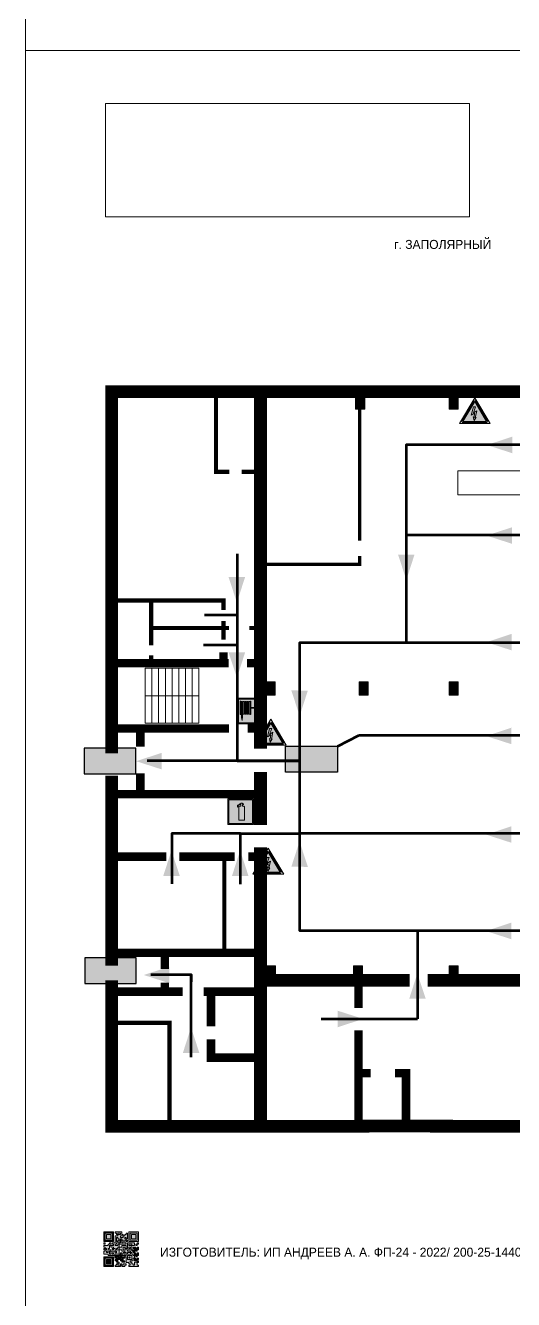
# Model space of a CAD drawing. Header units: millimetres. Extents: x 13114 to 67229, y 22859 to 38520.
# Drawn here: x 27609.6 to 27761.3, y 35956.9 to 36352.9 of the extents above; entities that cross this region are included whole.
import ezdxf

# ---------------------------------------------------------------- set-up
doc = ezdxf.new("R2010")
doc.units = ezdxf.units.MM
doc.layers.add('План_Штампы', color=7, linetype='Continuous')
doc.styles.add('обычный', font='arial.ttf')
picture_1 = doc.add_image_def('image1.jpg', size_in_pixel=(337, 105))

# ---------------------------------------------------------------- blocks, each defined once
blk = doc.blocks.new('QR')
at = {"lineweight": 0}
h = blk.add_hatch(color=256, dxfattribs=at)
h.dxf.hatch_style = 1
h.paths.add_polyline_path([(9241.16, 2687.38), (9242.01, 2687.38), (9242.01, 2687.83), (9241.59, 2687.83), (9241.59, 2688.68), (9239.45, 2688.68), (9239.45, 2688.25), (9239.86, 2688.25), (9239.86, 2687.83), (9240.29, 2687.83), (9240.29, 2688.25), (9241.16, 2688.25), (9241.16, 2687.83), (9240.29, 2687.83), (9240.29, 2687.38), (9239.45, 2687.38), (9239.45, 2685.22), (9238.57, 2685.22), (9238.57, 2684.8), (9239.02, 2684.8), (9239.02, 2684.37), (9238.13, 2684.37), (9238.13, 2683.92), (9239.02, 2683.92), (9239.02, 2683.5), (9239.44, 2683.5), (9239.44, 2682.64), (9239.87, 2682.64), (9239.87, 2682.18), (9239.44, 2682.18), (9239.44, 2682.64), (9238.13, 2682.64), (9238.13, 2681.76), (9237.71, 2681.76), (9237.71, 2682.64), (9238.13, 2682.64), (9238.13, 2683.07), (9237.27, 2683.07), (9237.27, 2683.51), (9237.71, 2683.51), (9237.71, 2684.37), (9238.13, 2684.37), (9238.13, 2685.22), (9237.71, 2685.22), (9237.71, 2684.8), (9237.28, 2684.8), (9237.28, 2684.38), (9235.98, 2684.38), (9235.98, 2683.92), (9236.4, 2683.92), (9236.4, 2683.49), (9236.84, 2683.49), (9236.84, 2683.07), (9236.4, 2683.07), (9236.4, 2682.64), (9235.98, 2682.64), (9235.98, 2681.76), (9237.29, 2681.76), (9237.29, 2681.33), (9239.43, 2681.33), (9239.43, 2681.76), (9240.74, 2681.76), (9240.74, 2683.05), (9239.87, 2683.05), (9239.87, 2683.5), (9240.29, 2683.5), (9240.29, 2683.91), (9240.74, 2683.91), (9240.74, 2684.81), (9240.29, 2684.81), (9240.29, 2684.79), (9240.29, 2684.37), (9239.45, 2684.37), (9239.45, 2684.8), (9239.87, 2684.8), (9239.87, 2685.21), (9240.74, 2685.21), (9240.74, 2686.1), (9240.29, 2686.1), (9240.29, 2685.64), (9239.86, 2685.64), (9239.86, 2686.95), (9240.29, 2686.95), (9240.29, 2686.52), (9240.74, 2686.52), (9240.74, 2686.1), (9241.16, 2686.1), (9241.16, 2686.53), (9241.59, 2686.53), (9241.59, 2686.1), (9242.02, 2686.1), (9242.02, 2685.21), (9241.59, 2685.21), (9241.59, 2686.1), (9241.16, 2686.1), (9241.16, 2685.21), (9240.74, 2685.21), (9240.74, 2684.81), (9242.89, 2684.81), (9242.89, 2685.22), (9242.47, 2685.22), (9242.47, 2686.11), (9242.89, 2686.11), (9242.89, 2686.52), (9242.46, 2686.52), (9242.46, 2686.95), (9242.89, 2686.95), (9242.89, 2686.52), (9243.32, 2686.52), (9243.32, 2688.26), (9242.9, 2688.26), (9242.9, 2687.83), (9242.47, 2687.83), (9242.47, 2687.38), (9242.01, 2687.38), (9242.01, 2686.94), (9241.16, 2686.94)])
h.paths.add_polyline_path([(9239.02, 2682.18), (9239.02, 2681.76), (9238.54, 2681.76), (9238.54, 2682.18)], flags=16)
h.paths.add_polyline_path([(9237.27, 2682.65), (9237.27, 2682.19), (9236.83, 2682.19), (9236.83, 2682.65)], flags=16)
h = blk.add_hatch(color=256, dxfattribs=at)
h.dxf.hatch_style = 1
h.paths.add_polyline_path([(9238.15, 2687.83), (9236.83, 2687.83), (9236.83, 2686.52), (9238.15, 2686.52)], flags=0)
h.paths.add_polyline_path([(9239.01, 2685.65), (9239.01, 2688.68), (9235.98, 2688.68), (9235.98, 2685.65)])
h.paths.add_polyline_path([(9236.41, 2686.1), (9236.41, 2688.26), (9238.56, 2688.26), (9238.56, 2686.1)], flags=16)
h.paths.add_polyline_path([(9236.83, 2686.52), (9236.83, 2687.83), (9238.15, 2687.83), (9238.15, 2686.52)], flags=0)
h = blk.add_hatch(color=256, dxfattribs=at)
h.dxf.hatch_style = 1
h.paths.add_polyline_path([(9243.32, 2686.11), (9242.89, 2686.11), (9242.89, 2685.64), (9243.32, 2685.64)])
h.paths.add_polyline_path([(9239.02, 2683.07), (9239.02, 2683.5), (9238.56, 2683.5), (9238.56, 2683.07)])
h.paths.add_polyline_path([(9236.4, 2684.8), (9236.4, 2685.22), (9235.98, 2685.22), (9235.98, 2684.8)])
h.paths.add_polyline_path([(9236.4, 2683.07), (9236.4, 2683.49), (9235.98, 2683.49), (9235.98, 2683.07)])
h = blk.add_hatch(color=256, dxfattribs=at)
h.dxf.hatch_style = 1
h.paths.add_polyline_path([(9238.15, 2686.52), (9238.15, 2687.83), (9236.83, 2687.83), (9236.83, 2686.52)])
h.paths.add_polyline_path([(9245.91, 2686.52), (9245.91, 2687.83), (9244.59, 2687.83), (9244.59, 2686.52)], flags=0)
h.paths.add_polyline_path([(9246.77, 2685.65), (9246.77, 2688.68), (9243.74, 2688.68), (9243.74, 2685.65)])
h.paths.add_polyline_path([(9244.17, 2686.1), (9244.17, 2688.26), (9246.32, 2688.26), (9246.32, 2686.1)], flags=16)
h.paths.add_polyline_path([(9244.59, 2686.52), (9244.59, 2687.83), (9245.91, 2687.83), (9245.91, 2686.52)], flags=0)
h = blk.add_hatch(color=256, dxfattribs=at)
h.dxf.hatch_style = 1
h.paths.add_polyline_path([(9240.75, 2681.76), (9240.75, 2681.35), (9241.17, 2681.35), (9241.17, 2681.76)])
h.paths.add_polyline_path([(9241.6, 2682.18), (9241.17, 2682.18), (9241.17, 2681.76), (9241.6, 2681.76)])
h.paths.add_polyline_path([(9242.47, 2681.34), (9242.47, 2682.19), (9242.02, 2682.19), (9242.02, 2681.76), (9241.6, 2681.76), (9241.6, 2681.34)])
h.paths.add_polyline_path([(9239.87, 2678.3), (9239.44, 2678.3), (9239.44, 2677.89), (9241.17, 2677.89), (9241.17, 2678.3), (9240.28, 2678.3), (9240.28, 2678.73), (9239.87, 2678.73)])
h.paths.add_polyline_path([(9240.75, 2678.73), (9240.75, 2679.19), (9240.28, 2679.19), (9240.28, 2678.73)])
h.paths.add_polyline_path([(9241.6, 2678.73), (9241.17, 2678.73), (9241.17, 2678.3), (9241.6, 2678.3)])
h.paths.add_polyline_path([(9242.02, 2678.3), (9241.6, 2678.3), (9241.6, 2677.89), (9242.48, 2677.89), (9242.48, 2678.31), (9242.9, 2678.31), (9242.9, 2678.73), (9242.02, 2678.73)])
h.paths.add_polyline_path([(9246.36, 2684.37), (9246.36, 2684.79), (9245.93, 2684.79), (9245.93, 2684.37)])
h.paths.add_polyline_path([(9246.78, 2685.2), (9246.36, 2685.2), (9246.36, 2684.79), (9246.78, 2684.79)])
h.paths.add_polyline_path([(9245.91, 2687.83), (9244.59, 2687.83), (9244.59, 2686.52), (9245.91, 2686.52)])
h = blk.add_hatch(color=256, dxfattribs=at)
h.dxf.hatch_style = 1
h.paths.add_polyline_path([(9243.32, 2682.64), (9243.32, 2683.07), (9244.62, 2683.07), (9244.62, 2684.37), (9243.74, 2684.37), (9243.74, 2684.8), (9244.62, 2684.8), (9244.62, 2684.37), (9245.48, 2684.37), (9245.48, 2685.22), (9243.32, 2685.22), (9243.32, 2683.5), (9242.89, 2683.5), (9242.89, 2683.06), (9242.01, 2683.06), (9242.01, 2683.91), (9242.47, 2683.91), (9242.47, 2683.5), (9242.89, 2683.5), (9242.89, 2684.38), (9241.59, 2684.38), (9241.59, 2683.91), (9240.74, 2683.91), (9240.74, 2683.05), (9241.59, 2683.05), (9241.59, 2682.64), (9242.47, 2682.64), (9242.47, 2682.19), (9242.91, 2682.19), (9242.91, 2681.34), (9242.48, 2681.34), (9242.48, 2680.91), (9242.91, 2680.91), (9242.91, 2679.17), (9243.75, 2679.17), (9243.75, 2678.73), (9244.2, 2678.73), (9244.2, 2678.3), (9243.75, 2678.3), (9243.75, 2677.88), (9246.78, 2677.88), (9246.78, 2678.3), (9246.35, 2678.3), (9246.35, 2679.19), (9245.48, 2679.19), (9245.48, 2678.31), (9245.05, 2678.31), (9245.05, 2678.73), (9244.62, 2678.73), (9244.62, 2679.19), (9244.2, 2679.19), (9244.2, 2679.61), (9245.05, 2679.61), (9245.05, 2680.46), (9245.48, 2680.46), (9245.48, 2681.34), (9245.04, 2681.34), (9245.04, 2681.76), (9244.63, 2681.76), (9244.63, 2682.19), (9244.21, 2682.19), (9244.21, 2681.76), (9243.32, 2681.76), (9243.32, 2682.19), (9244.21, 2682.19), (9244.21, 2682.64)])
h.paths.add_polyline_path([(9243.75, 2683.49), (9243.75, 2683.92), (9244.21, 2683.92), (9244.21, 2683.49)], flags=16)
h.paths.add_polyline_path([(9243.32, 2681.34), (9244.63, 2681.34), (9244.63, 2680.04), (9243.32, 2680.04)], flags=16)
h.paths.add_polyline_path([(9243.76, 2680.89), (9244.18, 2680.89), (9244.18, 2680.48), (9243.76, 2680.48)], flags=0)
h = blk.add_hatch(color=256, dxfattribs=at)
h.dxf.hatch_style = 1
h.paths.add_polyline_path([(9242.02, 2680.46), (9242.48, 2680.46), (9242.48, 2680.91), (9241.58, 2680.91), (9241.58, 2681.35), (9241.17, 2681.35), (9241.17, 2680.91), (9240.75, 2680.91), (9240.75, 2681.33), (9239.43, 2681.33), (9239.43, 2680.46), (9239.86, 2680.46), (9239.86, 2680.92), (9240.3, 2680.92), (9240.3, 2680.46), (9239.86, 2680.46), (9239.86, 2680.04), (9239.44, 2680.04), (9239.44, 2679.62), (9239.86, 2679.62), (9239.86, 2679.19), (9240.29, 2679.19), (9240.29, 2680.03), (9241.18, 2680.03), (9241.18, 2680.47), (9241.6, 2680.47), (9241.6, 2680.03), (9241.18, 2680.03), (9241.18, 2679.61), (9241.6, 2679.61), (9241.6, 2679.19), (9242.47, 2679.19), (9242.47, 2679.6), (9242.02, 2679.6)])
h = blk.add_hatch(color=256, dxfattribs=at)
h.dxf.hatch_style = 1
h.paths.add_polyline_path([(9246.36, 2683.07), (9246.78, 2683.07), (9246.78, 2683.92), (9246.36, 2683.92), (9246.36, 2683.49), (9245.92, 2683.49), (9245.92, 2683.92), (9245.06, 2683.92), (9245.06, 2683.49), (9245.48, 2683.49), (9245.48, 2683.07), (9244.62, 2683.07), (9244.62, 2682.65), (9245.05, 2682.65), (9245.05, 2682.18), (9245.48, 2682.18), (9245.48, 2682.65), (9246.36, 2682.65)])
h.paths.add_polyline_path([(9246.78, 2682.18), (9246.36, 2682.18), (9246.36, 2681.75), (9245.92, 2681.75), (9245.92, 2682.18), (9245.48, 2682.18), (9245.48, 2681.34), (9245.48, 2681.34), (9245.94, 2681.34), (9245.94, 2680.91), (9246.36, 2680.91), (9246.36, 2681.34), (9246.78, 2681.34)])
h = blk.add_hatch(color=256, dxfattribs=at)
h.dxf.hatch_style = 1
h.paths.add_polyline_path([(9235.98, 2680.9), (9235.98, 2677.86), (9239.02, 2677.86), (9239.02, 2680.9)])
h.paths.add_polyline_path([(9238.57, 2680.48), (9238.57, 2678.32), (9236.41, 2678.32), (9236.41, 2680.48)], flags=16)
h.paths.add_polyline_path([(9238.15, 2680.05), (9238.15, 2678.74), (9236.83, 2678.74), (9236.83, 2680.05)], flags=0)
h = blk.add_hatch(color=256, dxfattribs=at)
h.dxf.hatch_style = 1
h.paths.add_polyline_path([(9238.15, 2680.05), (9236.83, 2680.05), (9236.83, 2678.74), (9238.15, 2678.74)])
h = blk.add_hatch(color=256, dxfattribs=at)
h.dxf.hatch_style = 1
h.paths.add_polyline_path([(9244.18, 2680.48), (9244.18, 2680.89), (9243.76, 2680.89), (9243.76, 2680.48)])
h = blk.add_hatch(color=256, dxfattribs=at)
h.dxf.hatch_style = 1
h.paths.add_polyline_path([(9245.93, 2680.04), (9245.93, 2680.46), (9245.48, 2680.46), (9245.48, 2679.62), (9246.35, 2679.62), (9246.35, 2680.04)])
h.paths.add_polyline_path([(9246.78, 2680.04), (9246.78, 2680.46), (9246.35, 2680.46), (9246.35, 2680.04)])
h.paths.add_polyline_path([(9246.78, 2679.18), (9246.78, 2679.62), (9246.35, 2679.62), (9246.35, 2679.18)])
for points in [[(9237.71, 2685.22), (9238.13, 2685.22), (9238.13, 2684.37), (9237.71, 2684.37), (9237.71, 2683.51), (9237.27, 2683.51), (9237.27, 2683.07), (9238.13, 2683.07), (9238.13, 2682.64), (9237.71, 2682.64), (9237.71, 2681.76), (9238.13, 2681.76), (9238.13, 2682.64), (9239.44, 2682.64), (9239.44, 2683.5), (9239.02, 2683.5), (9239.02, 2683.07), (9238.56, 2683.07), (9238.56, 2683.5), (9239.02, 2683.5), (9239.02, 2683.92), (9238.13, 2683.92), (9238.13, 2684.37), (9239.02, 2684.37), (9239.02, 2684.8), (9238.57, 2684.8), (9238.57, 2685.22), (9239.45, 2685.22), (9239.45, 2687.38), (9240.29, 2687.38), (9240.29, 2687.83), (9239.86, 2687.83), (9239.86, 2688.25), (9239.45, 2688.25), (9239.45, 2688.68), (9241.59, 2688.68), (9241.59, 2687.83), (9242.01, 2687.83), (9242.01, 2687.38), (9242.47, 2687.38), (9242.47, 2687.83), (9242.9, 2687.83), (9242.9, 2688.26), (9243.32, 2688.26), (9243.32, 2686.52), (9242.89, 2686.52), (9242.89, 2686.11), (9243.32, 2686.11), (9243.32, 2685.64), (9242.89, 2685.64), (9242.89, 2686.11), (9242.47, 2686.11), (9242.47, 2685.22), (9242.89, 2685.22), (9242.89, 2684.81), (9240.74, 2684.81), (9240.74, 2683.91), (9241.59, 2683.91), (9241.59, 2684.38), (9242.89, 2684.38), (9242.89, 2683.5), (9242.47, 2683.5), (9242.47, 2683.91), (9242.01, 2683.91), (9242.01, 2683.06), (9242.89, 2683.06), (9242.89, 2683.5), (9243.32, 2683.5), (9243.32, 2685.22), (9245.48, 2685.22), (9245.48, 2684.37), (9244.62, 2684.37), (9244.62, 2683.07), (9245.48, 2683.07), (9245.48, 2683.49), (9245.06, 2683.49), (9245.06, 2683.92), (9245.92, 2683.92), (9245.92, 2683.49), (9246.36, 2683.49), (9246.36, 2683.92), (9246.78, 2683.92), (9246.78, 2683.07), (9246.36, 2683.07), (9246.36, 2682.65), (9245.48, 2682.65), (9245.48, 2682.18), (9245.92, 2682.18), (9245.92, 2681.75), (9246.36, 2681.75), (9246.36, 2682.18), (9246.78, 2682.18), (9246.78, 2681.34), (9246.36, 2681.34), (9246.36, 2680.91), (9245.94, 2680.91), (9245.94, 2681.34), (9245.48, 2681.34), (9245.48, 2680.46), (9245.93, 2680.46), (9245.93, 2680.04), (9246.35, 2680.04), (9246.35, 2680.46), (9246.78, 2680.46), (9246.78, 2680.04), (9246.78, 2680.04), (9246.35, 2680.04), (9246.35, 2679.62), (9246.78, 2679.62), (9246.78, 2679.18), (9246.35, 2679.18), (9246.35, 2678.3), (9246.78, 2678.3), (9246.78, 2677.88), (9243.75, 2677.88), (9243.75, 2678.3), (9244.2, 2678.3), (9244.2, 2678.73), (9243.75, 2678.73), (9243.75, 2679.17), (9242.91, 2679.17), (9242.91, 2680.91), (9242.48, 2680.91), (9242.48, 2680.46), (9242.02, 2680.46), (9242.02, 2679.6), (9242.47, 2679.6), (9242.47, 2679.19), (9241.6, 2679.19), (9241.6, 2679.61), (9241.18, 2679.61), (9241.18, 2680.03), (9240.29, 2680.03), (9240.29, 2679.19), (9240.75, 2679.19), (9240.75, 2678.73), (9240.28, 2678.73), (9240.28, 2678.3), (9241.17, 2678.3), (9241.17, 2678.73), (9241.6, 2678.73), (9241.6, 2678.3), (9242.02, 2678.3), (9242.02, 2678.73), (9242.9, 2678.73), (9242.9, 2678.31), (9242.48, 2678.31), (9242.48, 2677.89), (9241.6, 2677.89), (9241.6, 2678.3), (9241.17, 2678.3), (9241.17, 2677.89), (9239.44, 2677.89), (9239.44, 2678.3), (9239.87, 2678.3), (9239.87, 2678.73), (9240.28, 2678.73), (9240.28, 2679.19), (9240.29, 2679.19), (9239.86, 2679.19), (9239.86, 2679.62), (9239.44, 2679.62), (9239.44, 2680.04), (9239.86, 2680.04), (9239.86, 2680.46), (9239.43, 2680.46), (9239.43, 2681.33), (9237.29, 2681.33), (9237.29, 2681.76), (9235.98, 2681.76), (9235.98, 2682.64), (9236.4, 2682.64), (9236.4, 2683.07), (9235.98, 2683.07), (9235.98, 2683.49), (9236.4, 2683.49), (9236.4, 2683.92), (9235.98, 2683.92), (9235.98, 2684.38), (9237.28, 2684.38), (9237.28, 2684.8), (9237.71, 2684.8), (9237.71, 2685.22), (9237.92, 2685.22)], [(9240.74, 2685.21), (9239.87, 2685.21), (9239.87, 2684.8), (9239.45, 2684.8), (9239.45, 2684.37), (9240.29, 2684.37), (9240.29, 2684.79), (9240.29, 2684.81), (9240.74, 2684.81), (9240.74, 2685.21), (9239.87, 2685.21)], [(9240.74, 2686.1), (9240.74, 2686.52), (9240.29, 2686.52), (9240.29, 2686.95), (9239.86, 2686.95), (9239.86, 2685.64), (9240.29, 2685.64), (9240.29, 2686.1), (9240.74, 2686.1), (9240.74, 2686.52)], [(9240.74, 2683.05), (9240.74, 2681.76), (9239.43, 2681.76), (9239.43, 2681.33), (9240.75, 2681.33), (9240.75, 2681.35), (9240.75, 2680.91), (9241.17, 2680.91), (9241.17, 2681.35), (9241.58, 2681.35), (9241.58, 2680.91), (9242.48, 2680.91), (9242.48, 2681.34), (9242.91, 2681.34), (9242.91, 2682.19), (9242.47, 2682.19), (9242.47, 2682.64), (9241.59, 2682.64), (9241.59, 2683.05), (9240.74, 2683.05)], [(9240.74, 2683.91), (9240.29, 2683.91), (9240.29, 2683.5), (9239.87, 2683.5), (9239.87, 2683.05), (9240.74, 2683.05), (9240.74, 2683.91)], [(9241.6, 2681.76), (9242.02, 2681.76), (9242.02, 2682.19), (9242.47, 2682.19), (9242.47, 2681.34), (9241.6, 2681.34), (9241.6, 2681.76)], [(9244.62, 2683.07), (9243.32, 2683.07), (9243.32, 2682.64), (9244.21, 2682.64), (9244.21, 2682.19), (9243.32, 2682.19), (9243.32, 2681.76), (9244.21, 2681.76), (9244.21, 2682.19), (9244.63, 2682.19), (9244.63, 2681.76), (9245.04, 2681.76), (9245.04, 2681.34), (9245.48, 2681.34)], [(9244.62, 2684.37), (9244.62, 2684.8), (9243.74, 2684.8), (9243.74, 2684.37), (9244.62, 2684.37)], [(9245.48, 2682.18), (9245.05, 2682.18), (9245.05, 2682.65), (9244.62, 2682.65), (9244.62, 2683.07)], [(9245.48, 2682.18), (9245.48, 2681.34)], [(9239.86, 2680.46), (9239.86, 2680.92), (9240.3, 2680.92), (9240.3, 2680.46), (9239.86, 2680.46)], [(9245.48, 2680.46), (9245.05, 2680.46), (9245.05, 2679.61), (9244.2, 2679.61), (9244.2, 2679.19), (9244.62, 2679.19), (9244.62, 2678.73), (9245.05, 2678.73), (9245.05, 2678.31), (9245.48, 2678.31), (9245.48, 2679.19), (9246.35, 2679.19), (9246.35, 2679.07)], [(9246.35, 2679.62), (9245.48, 2679.62), (9245.48, 2680.46)], [(9245.48, 2680.46), (9245.48, 2679.62), (9246.35, 2679.62), (9246.35, 2680.04), (9245.93, 2680.04), (9245.93, 2680.46), (9245.48, 2680.46), (9245.48, 2679.62)], [(9246.35, 2679.62), (9246.35, 2679.18)]]:
    blk.add_lwpolyline(points, dxfattribs=at)
for points in [[(9235.98, 2685.65), (9239.01, 2685.65), (9239.01, 2688.68), (9235.98, 2688.68)], [(9235.98, 2684.8), (9236.4, 2684.8), (9236.4, 2685.22), (9235.98, 2685.22)], [(9236.41, 2688.26), (9238.56, 2688.26), (9238.56, 2686.1), (9236.41, 2686.1)], [(9236.83, 2687.83), (9238.15, 2687.83), (9238.15, 2686.52), (9236.83, 2686.52)], [(9240.29, 2687.83), (9241.16, 2687.83), (9241.16, 2688.25), (9240.29, 2688.25)], [(9240.29, 2688.25), (9241.16, 2688.25), (9241.16, 2687.83), (9240.29, 2687.83)], [(9241.16, 2686.1), (9240.74, 2686.1), (9240.74, 2685.21), (9241.16, 2685.21)], [(9242.01, 2687.38), (9241.16, 2687.38), (9241.16, 2686.94), (9242.01, 2686.94)], [(9241.16, 2687.38), (9242.01, 2687.38), (9242.01, 2686.94), (9241.16, 2686.94)], [(9241.16, 2686.53), (9241.59, 2686.53), (9241.59, 2686.1), (9241.16, 2686.1)], [(9241.59, 2686.1), (9242.02, 2686.1), (9242.02, 2685.21), (9241.59, 2685.21)], [(9242.89, 2686.52), (9242.46, 2686.52), (9242.46, 2686.95), (9242.89, 2686.95)], [(9243.74, 2685.65), (9246.77, 2685.65), (9246.77, 2688.68), (9243.74, 2688.68)], [(9244.17, 2688.26), (9246.32, 2688.26), (9246.32, 2686.1), (9244.17, 2686.1)], [(9244.59, 2687.83), (9245.91, 2687.83), (9245.91, 2686.52), (9244.59, 2686.52)], [(9246.36, 2685.2), (9246.78, 2685.2), (9246.78, 2684.79), (9246.36, 2684.79)], [(9236.4, 2683.07), (9236.84, 2683.07), (9236.84, 2683.49), (9236.4, 2683.49)], [(9236.83, 2682.19), (9237.27, 2682.19), (9237.27, 2682.65), (9236.83, 2682.65)], [(9238.54, 2682.18), (9239.02, 2682.18), (9239.02, 2681.76), (9238.54, 2681.76)], [(9239.44, 2682.64), (9239.87, 2682.64), (9239.87, 2682.18), (9239.44, 2682.18)], [(9240.75, 2681.76), (9241.17, 2681.76), (9241.17, 2681.35), (9240.75, 2681.35)], [(9241.17, 2682.18), (9241.6, 2682.18), (9241.6, 2681.76), (9241.17, 2681.76)], [(9243.32, 2680.04), (9244.63, 2680.04), (9244.63, 2681.34), (9243.32, 2681.34)], [(9243.75, 2683.92), (9244.21, 2683.92), (9244.21, 2683.49), (9243.75, 2683.49)], [(9245.93, 2684.79), (9246.36, 2684.79), (9246.36, 2684.37), (9245.93, 2684.37)], [(9235.98, 2677.86), (9239.02, 2677.86), (9239.02, 2680.9), (9235.98, 2680.9)], [(9236.41, 2680.48), (9238.57, 2680.48), (9238.57, 2678.32), (9236.41, 2678.32)], [(9236.83, 2680.05), (9238.15, 2680.05), (9238.15, 2678.74), (9236.83, 2678.74)], [(9241.18, 2680.03), (9241.6, 2680.03), (9241.6, 2680.47), (9241.18, 2680.47)], [(9243.76, 2680.89), (9244.18, 2680.89), (9244.18, 2680.48), (9243.76, 2680.48)]]:
    blk.add_lwpolyline(points, close=True, dxfattribs=at)
blk = doc.blocks.new('A$C7B4425F7')
at = {"true_color": 0xffffff}
blk.add_hatch(color=7, dxfattribs=at).paths.add_polyline_path([(0, 0), (-16, 0), (-16, -8), (0, -8)])
h = blk.add_hatch(color=126)
h.paths.add_polyline_path([(-0.2, -0.2), (-15.8, -0.2), (-15.8, -7.8), (-0.2, -7.8)])
h.paths.add_polyline_path([(-11.76, -2.03), (-11.76, -3.66), (-11.17, -3.66, -0.568275), (-11.17, -6.18), (-12.58, -6.18), (-12.58, -2.03)], flags=16)
h.paths.add_polyline_path([(-13.33, -4.12, -0.495768), (-13.59, -6.18), (-15.03, -6.18), (-15.03, -2.03), (-13.59, -2.03, -0.487973)], flags=16)
h.paths.add_polyline_path([(-10.25, -2.03), (-9.48, -2.03), (-9.48, -6.18), (-10.25, -6.18)], flags=16)
h.paths.add_polyline_path([(-13.84, -3.69), (-14.24, -3.69), (-14.24, -3.03), (-13.9, -3.03, -0.692621)], flags=0)
h.paths.add_polyline_path([(-9.15, -2.03), (-8.4, -2.03), (-8.04, -3.07), (-7.68, -2.03), (-6.93, -2.03), (-7.64, -4.1), (-6.93, -6.18), (-7.68, -6.18), (-8.04, -5.14), (-8.4, -6.18), (-9.15, -6.18), (-8.44, -4.1)], flags=16)
h.paths.add_polyline_path([(-11.76, -4.46), (-11.42, -4.46, -0.692621), (-11.36, -5.12), (-11.76, -5.12)], flags=0)
h.paths.add_polyline_path([(-13.9, -5.2), (-14.24, -5.2), (-14.24, -4.55), (-13.84, -4.55, -0.708038)], flags=0)
edge = h.paths.add_edge_path(flags=16)
edge.add_ellipse((-5.51, -4.08), major_axis=(0, 2.05), ratio=0.586184, start_angle=0, end_angle=360)
edge = h.paths.add_edge_path(flags=0)
edge.add_ellipse((-5.51, -4.08), major_axis=(0, 1.14), ratio=0.454828, start_angle=0, end_angle=360)
h.paths.add_polyline_path([(-4.13, -4.96, 0.377264), (-3.48, -4.52, 0.0555), (-3.16, -2.03), (-1.66, -2.03), (-1.66, -4.96), (-0.96, -4.96), (-0.96, -7.01), (-1.75, -7.01), (-1.75, -6.18), (-3.3, -6.18), (-3.3, -7.02), (-4.13, -7.02)], flags=16)
h.paths.add_polyline_path([(-2.73, -2.91), (-2.28, -2.91), (-2.28, -4.96), (-3.05, -4.96, 0.079136)], flags=0)
at = {"color": 126}
blk.add_lwpolyline([(-16, -8), (0, -8), (0, 0), (-16, 0)], close=True, dxfattribs=at)
blk = doc.blocks.new('A$C37112FD5')
at = {"true_color": 0xf5f5ff}
h = blk.add_hatch(color=7, dxfattribs=at)
h.dxf.hatch_style = 1
h.paths.add_polyline_path([(12.8, -7.4), (0, -7.4), (0, -20.2), (12.8, -20.2)])
h.paths.add_polyline_path([(12.29, -7.91), (12.29, -19.69), (0.51, -19.69), (0.51, -7.91)], flags=16)
h.paths.add_polyline_path([(4.98, -9.04, -0.42597), (5.17, -9.22), (5.17, -12.25), (5.17, -15.29, -0.432244), (4.98, -15.47), (4.83, -15.47, -0.42597), (4.64, -15.29), (4.64, -12.25), (4.64, -9.22, -0.432244), (4.83, -9.04)], flags=0)
h.paths.add_polyline_path([(4.28, -9.22), (4.28, -12.25), (4.28, -15.29, -0.432244), (4.09, -15.47), (3.94, -15.47, -0.42597), (3.75, -15.29), (3.75, -12.25), (3.75, -9.22, -0.432244), (3.94, -9.04), (4.09, -9.04, -0.42597)], flags=0)
h.paths.add_polyline_path([(5.72, -9.04), (5.87, -9.04, -0.42597), (6.06, -9.22), (6.06, -12.25), (6.06, -15.29, -0.432244), (5.87, -15.47), (5.72, -15.47, -0.42597), (5.53, -15.29), (5.53, -12.25), (5.53, -9.22, -0.432244)], flags=0)
h.paths.add_polyline_path([(6.42, -8.9), (6.5, -8.9, -0.42597), (6.69, -9.08), (6.69, -12.03), (8.21, -12.03, -15.824349), (8.21, -12.47), (6.69, -12.47), (6.69, -15.42, -0.432244), (6.5, -15.6), (6.42, -15.6)], flags=0)
h.paths.add_polyline_path([(3.39, -9.22), (3.39, -12.25), (3.39, -15.29, -0.432244), (3.2, -15.47), (3.05, -15.47, -0.42597), (2.85, -15.29), (2.85, -12.25), (2.85, -9.22, -0.432244), (3.05, -9.04), (3.2, -9.04, -0.42597)], flags=0)
h.paths.add_polyline_path([(2.5, -9.22), (2.5, -16.71), (1.96, -16.71), (1.96, -9.22, -0.432244), (2.15, -9.04), (2.31, -9.04, -0.42597)], flags=0)
h.paths.add_polyline_path([(1.61, -8.9), (1.61, -15.6), (1.57, -15.6, -0.42597), (1.37, -15.42), (1.37, -12.03), (1.37, -9.09, -0.432244), (1.57, -8.9)], flags=0)
h.paths.add_polyline_path([(9.76, -10.81), (9.76, -12.03), (8.49, -12.03, -0.336371)], flags=0)
h.paths.add_polyline_path([(8.49, -12.47), (9.76, -12.47), (9.76, -13.7, -0.336371)], flags=0)
h.paths.add_polyline_path([(10.11, -10.81, -0.336371), (11.38, -12.03), (10.11, -12.03)], flags=0)
h.paths.add_polyline_path([(10.11, -12.47), (11.38, -12.47, -0.336371), (10.11, -13.7)], flags=0)
h.paths.add_polyline_path([(2.5, -16.84), (2.5, -17.05), (1.97, -17.05), (1.97, -16.84)], flags=0)
h.paths.add_polyline_path([(2.5, -17.24, -0.033778), (2.24, -18.6, -0.033778), (1.97, -17.24)], flags=0)
h = blk.add_hatch(color=242)
h.dxf.hatch_style = 1
h.paths.add_polyline_path([(12.29, -7.91), (0.51, -7.91), (0.51, -19.69), (12.29, -19.69)])
h.paths.add_polyline_path([(6.42, -15.6), (6.42, -8.9), (6.5, -8.9, -0.42597), (6.69, -9.08), (6.69, -12.03), (8.21, -12.03, -15.824349), (8.21, -12.47), (6.69, -12.47), (6.69, -15.42, -0.432244), (6.5, -15.6)], flags=16)
h.paths.add_polyline_path([(5.87, -15.47), (5.72, -15.47, -0.42597), (5.53, -15.29), (5.53, -12.25), (5.53, -9.22, -0.432244), (5.72, -9.04), (5.87, -9.04, -0.42597), (6.06, -9.22), (6.06, -12.25), (6.06, -15.29, -0.432244)], flags=16)
h.paths.add_polyline_path([(4.98, -15.47), (4.83, -15.47, -0.42597), (4.64, -15.29), (4.64, -12.25), (4.64, -9.22, -0.432244), (4.83, -9.04), (4.98, -9.04, -0.42597), (5.17, -9.22), (5.17, -12.25), (5.17, -15.29, -0.432244)], flags=16)
h.paths.add_polyline_path([(4.09, -15.47), (3.94, -15.47, -0.42597), (3.75, -15.29), (3.75, -12.25), (3.75, -9.22, -0.432244), (3.94, -9.04), (4.09, -9.04, -0.42597), (4.28, -9.22), (4.28, -12.25), (4.28, -15.29, -0.432244)], flags=16)
h.paths.add_polyline_path([(3.2, -15.47), (3.05, -15.47, -0.42597), (2.85, -15.29), (2.85, -12.25), (2.85, -9.22, -0.432244), (3.05, -9.04), (3.2, -9.04, -0.42597), (3.39, -9.22), (3.39, -12.25), (3.39, -15.29, -0.432244)], flags=16)
h.paths.add_polyline_path([(2.5, -17.05), (1.97, -17.05), (1.97, -16.84), (2.5, -16.84)], flags=16)
h.paths.add_polyline_path([(2.5, -17.24, -0.033778), (2.24, -18.6, -0.033778), (1.97, -17.24)], flags=16)
h.paths.add_polyline_path([(2.5, -16.71), (1.96, -16.71), (1.96, -9.22, -0.432244), (2.15, -9.04), (2.31, -9.04, -0.42597), (2.5, -9.22)], flags=16)
h.paths.add_polyline_path([(1.61, -15.6), (1.57, -15.6, -0.42597), (1.37, -15.42), (1.37, -12.03), (1.37, -9.09, -0.432244), (1.57, -8.9), (1.61, -8.9)], flags=16)
h.paths.add_polyline_path([(8.49, -12.47), (9.76, -12.47), (9.76, -13.7, -0.336371)], flags=0)
h.paths.add_polyline_path([(10.11, -13.7), (10.11, -12.47), (11.38, -12.47, -0.336371)], flags=0)
h.paths.add_polyline_path([(8.49, -12.03, -0.336371), (9.76, -10.81), (9.76, -12.03)], flags=0)
h.paths.add_polyline_path([(10.11, -12.03), (10.11, -10.81, -0.336371), (11.38, -12.03)], flags=0)
h = blk.add_hatch(color=7, dxfattribs=at)
h.dxf.hatch_style = 1
h.paths.add_polyline_path([(1.61, -8.9), (1.57, -8.9, 0.432244), (1.37, -9.09), (1.37, -12.03), (1.37, -15.42, 0.42597), (1.57, -15.6), (1.61, -15.6)])
h.paths.add_polyline_path([(2.5, -9.22, 0.42597), (2.31, -9.04), (2.15, -9.04, 0.432244), (1.96, -9.22), (1.96, -16.71), (2.5, -16.71)])
h.paths.add_polyline_path([(2.5, -16.84), (1.97, -16.84), (1.97, -17.05), (2.5, -17.05)])
h.paths.add_polyline_path([(2.5, -17.24), (1.97, -17.24, 0.033778), (2.24, -18.6, 0.033778)])
h.paths.add_polyline_path([(3.39, -12.25), (3.39, -9.22, 0.42597), (3.2, -9.04), (3.05, -9.04, 0.432244), (2.85, -9.22), (2.85, -12.25), (2.85, -15.29, 0.42597), (3.05, -15.47), (3.2, -15.47, 0.432244), (3.39, -15.29)])
h.paths.add_polyline_path([(4.28, -12.25), (4.28, -9.22, 0.42597), (4.09, -9.04), (3.94, -9.04, 0.432244), (3.75, -9.22), (3.75, -12.25), (3.75, -15.29, 0.42597), (3.94, -15.47), (4.09, -15.47, 0.432244), (4.28, -15.29)])
h.paths.add_polyline_path([(5.17, -12.25), (5.17, -9.22, 0.42597), (4.98, -9.04), (4.83, -9.04, 0.432244), (4.64, -9.22), (4.64, -12.25), (4.64, -15.29, 0.42597), (4.83, -15.47), (4.98, -15.47, 0.432244), (5.17, -15.29)])
h.paths.add_polyline_path([(6.06, -12.25), (6.06, -9.22, 0.42597), (5.87, -9.04), (5.72, -9.04, 0.432244), (5.53, -9.22), (5.53, -12.25), (5.53, -15.29, 0.42597), (5.72, -15.47), (5.87, -15.47, 0.432244), (6.06, -15.29)])
h.paths.add_polyline_path([(6.69, -12.47), (8.21, -12.47, 15.824349), (8.21, -12.03), (6.69, -12.03), (6.69, -9.08, 0.42597), (6.5, -8.9), (6.42, -8.9), (6.42, -15.6), (6.5, -15.6, 0.432244), (6.69, -15.42)])
h.paths.add_polyline_path([(8.49, -12.47), (9.76, -12.47), (9.76, -13.7, -0.336371)], flags=16)
h.paths.add_polyline_path([(8.49, -12.03, -0.336371), (9.76, -10.81), (9.76, -12.03)], flags=16)
h.paths.add_polyline_path([(10.11, -12.47), (11.38, -12.47, -0.336371), (10.11, -13.7)], flags=16)
h.paths.add_polyline_path([(10.11, -12.03), (10.11, -10.81, -0.336371), (11.38, -12.03)], flags=16)
h = blk.add_hatch(color=242)
h.dxf.hatch_style = 1
h.paths.add_polyline_path([(9.76, -10.81, 0.336371), (8.49, -12.03), (9.76, -12.03)])
h.paths.add_polyline_path([(10.11, -10.81), (10.11, -12.03), (11.38, -12.03, 0.336371)])
h.paths.add_polyline_path([(11.38, -12.47), (10.11, -12.47), (10.11, -13.7, 0.336371)])
h.paths.add_polyline_path([(9.76, -12.47), (8.49, -12.47, 0.336371), (9.76, -13.7)])
at = {"color": 242, "lineweight": 5}
for p, q in [((0, -20.2), (0, -7.4)), ((0, -7.4), (12.8, -7.4)), ((1.37, -12.03), (1.37, -9.08)), ((1.37, -12.03), (1.37, -15.42)), ((1.57, -8.9), (1.61, -8.9)), ((1.61, -8.9), (1.61, -15.6)), ((1.96, -16.71), (1.96, -9.22)), ((2.15, -9.04), (2.31, -9.04)), ((2.5, -16.71), (2.5, -9.22)), ((2.85, -12.25), (2.85, -9.22)), ((2.85, -12.25), (2.85, -15.29)), ((3.05, -9.04), (3.2, -9.04)), ((3.39, -12.25), (3.39, -9.22)), ((3.39, -12.25), (3.39, -15.29)), ((3.75, -12.25), (3.75, -9.22)), ((3.75, -12.25), (3.75, -15.29)), ((3.94, -9.04), (4.09, -9.04)), ((4.28, -12.25), (4.28, -9.22)), ((4.28, -12.25), (4.28, -15.29)), ((4.64, -12.25), (4.64, -9.22)), ((4.64, -12.25), (4.64, -15.29)), ((4.83, -9.04), (4.98, -9.04)), ((5.17, -12.25), (5.17, -9.22)), ((5.17, -12.25), (5.17, -15.29)), ((5.53, -12.25), (5.53, -9.22)), ((5.53, -12.25), (5.53, -15.29)), ((5.72, -9.04), (5.87, -9.04)), ((6.06, -12.25), (6.06, -9.22)), ((6.06, -12.25), (6.06, -15.29)), ((6.42, -8.9), (6.42, -15.6)), ((6.5, -8.9), (6.42, -8.9)), ((6.69, -12.03), (6.69, -9.08)), ((8.21, -12.03), (6.69, -12.03)), ((8.21, -12.47), (6.69, -12.47)), ((6.69, -12.47), (6.69, -15.42)), ((9.76, -12.03), (8.49, -12.03)), ((9.76, -12.47), (8.49, -12.47)), ((9.76, -10.81), (9.76, -12.03)), ((9.76, -12.47), (9.76, -13.7)), ((10.11, -10.81), (10.11, -12.03)), ((11.38, -12.03), (10.11, -12.03)), ((11.38, -12.47), (10.11, -12.47)), ((10.11, -12.47), (10.11, -13.7)), ((12.8, -20.2), (12.8, -7.4)), ((1.57, -15.6), (1.61, -15.6)), ((1.96, -16.71), (2.5, -16.71)), ((1.97, -16.84), (2.5, -16.84)), ((1.97, -17.05), (1.97, -16.84)), ((2.5, -17.05), (1.97, -17.05)), ((1.97, -17.24), (2.5, -17.24)), ((2.5, -16.84), (2.5, -17.05)), ((3.05, -15.47), (3.2, -15.47)), ((3.94, -15.47), (4.09, -15.47)), ((4.83, -15.47), (4.98, -15.47)), ((5.72, -15.47), (5.87, -15.47)), ((6.42, -15.6), (6.5, -15.6)), ((0, -20.2), (12.8, -20.2))]:
    blk.add_line(p, q, dxfattribs=at)
blk.add_lwpolyline([(0.51, -7.91), (12.29, -7.91), (12.29, -19.69), (0.51, -19.69)], close=True, dxfattribs=at)
for centre, radius, start, end in [((1.56, -9.09), 0.182, 87.10267, 180.60715), ((2.15, -9.22), 0.182, 87.10267, 180.60715), ((2.32, -9.22), 0.182, 359.39285, 92.89733), ((3.04, -9.22), 0.182, 87.10267, 180.60715), ((3.21, -9.22), 0.182, 359.39285, 92.89733), ((3.93, -9.22), 0.182, 87.10267, 180.60715), ((4.1, -9.22), 0.182, 359.39285, 92.89733), ((4.82, -9.22), 0.182, 87.10267, 180.60715), ((4.99, -9.22), 0.182, 359.39285, 92.89733), ((5.71, -9.22), 0.182, 87.10267, 180.60715), ((5.88, -9.22), 0.182, 359.39285, 92.89733), ((6.51, -9.09), 0.182, 359.39285, 92.89733), ((9.93, -12.25), 1.74, 187.23185, 172.76815), ((9.93, -12.25), 1.46, 96.99266, 171.35851), ((9.93, -12.25), 1.46, 188.64149, 263.00734), ((9.93, -12.25), 1.46, 8.64149, 83.00734), ((9.93, -12.25), 1.46, 276.99266, 351.35851), ((1.56, -15.42), 0.182, 179.39285, 272.89733), ((12.17, -15.98), 10.27, 187.04098, 194.7793), ((-7.7, -15.98), 10.27, 345.2207, 352.95902), ((3.04, -15.29), 0.182, 179.39285, 272.89733), ((3.21, -15.29), 0.182, 267.10267, 0.60715), ((3.93, -15.29), 0.182, 179.39285, 272.89733), ((4.1, -15.29), 0.182, 267.10267, 0.60715), ((4.82, -15.29), 0.182, 179.39285, 272.89733), ((4.99, -15.29), 0.182, 267.10267, 0.60715), ((5.71, -15.29), 0.182, 179.39285, 272.89733), ((5.88, -15.29), 0.182, 267.10267, 0.60715), ((6.51, -15.42), 0.182, 267.10267, 0.60715)]:
    blk.add_arc(centre, radius, start, end, dxfattribs=at)
blk = doc.blocks.new('A$C3AD82952')
at = {"true_color": 0xf5f5ff}
h = blk.add_hatch(color=7, dxfattribs=at)
h.dxf.hatch_style = 1
h.paths.add_polyline_path([(8.21, 8.73, 0.414214), (7.89, 9.05), (7.22, 9.05), (7.22, 9.92), (7.59, 9.92, 1), (7.57, 10.36), (7.22, 10.36), (7.22, 10.6), (6.43, 10.6), (6.43, 10.36), (6.01, 10.36), (4.74, 9.59), (4.74, 8.69), (4.98, 8.73), (4.98, 9.26), (6.12, 9.91), (6.43, 9.91), (6.43, 9.05), (5.76, 9.05, 0.414214), (5.44, 8.73), (5.44, 2.2), (8.21, 2.2)], flags=0)
h.paths.add_polyline_path([(12.8, 12.8), (0, 12.8), (0, 0), (12.8, 0)])
h.paths.add_polyline_path([(0.51, 12.29), (12.29, 12.29), (12.29, 0.51), (0.51, 0.51)], flags=16)
h.paths.add_polyline_path([(4.74, 9.59), (6.01, 10.36), (6.43, 10.36), (6.43, 10.6), (7.22, 10.6), (7.22, 10.36), (7.59, 10.36, -0.94586), (7.59, 9.92), (7.22, 9.92), (7.22, 9.05), (7.89, 9.05, -0.414214), (8.21, 8.73), (8.21, 2.2), (5.44, 2.2), (5.44, 8.73, -0.414214), (5.76, 9.05), (6.43, 9.05), (6.43, 9.91), (6.12, 9.91), (4.98, 9.26), (4.98, 8.73), (4.74, 8.69)], flags=0)
h = blk.add_hatch(color=242)
h.dxf.hatch_style = 1
h.paths.add_polyline_path([(12.29, 12.29), (0.51, 12.29), (0.51, 0.51), (12.29, 0.51)])
h.paths.add_polyline_path([(4.74, 8.69), (4.74, 9.59), (6.01, 10.36), (6.43, 10.36), (6.43, 10.6), (7.22, 10.6), (7.22, 10.36), (7.59, 10.36, -0.94586), (7.59, 9.92), (7.22, 9.92), (7.22, 9.05), (7.89, 9.05, -0.414214), (8.21, 8.73), (8.21, 2.2), (5.44, 2.2), (5.44, 8.73, -0.414214), (5.76, 9.05), (6.43, 9.05), (6.43, 9.91), (6.12, 9.91), (4.98, 9.26), (4.98, 8.73)], flags=16)
h = blk.add_hatch(color=7, dxfattribs=at)
h.dxf.hatch_style = 1
h.paths.add_polyline_path([(8.21, 8.73, 0.414214), (7.89, 9.05), (7.22, 9.05), (7.22, 9.92), (7.59, 9.92, 1), (7.57, 10.36), (7.22, 10.36), (7.22, 10.6), (6.43, 10.6), (6.43, 10.36), (6.01, 10.36), (4.74, 9.59), (4.74, 8.69), (4.98, 8.73), (4.98, 9.26), (6.12, 9.91), (6.43, 9.91), (6.43, 9.05), (5.76, 9.05, 0.414214), (5.44, 8.73), (5.44, 2.2), (8.21, 2.2)])
at = {"color": 242, "lineweight": 5}
for p, q in [((0, 0), (0, 12.8)), ((0, 12.8), (12.8, 12.8)), ((12.8, 0), (12.8, 12.8)), ((6.01, 10.36), (4.74, 9.59)), ((4.74, 9.59), (4.74, 8.69)), ((4.74, 8.69), (4.98, 8.73)), ((4.98, 9.26), (6.12, 9.91)), ((4.98, 8.73), (4.98, 9.26)), ((5.44, 2.2), (5.44, 8.73)), ((5.76, 9.05), (6.43, 9.05)), ((6.01, 10.36), (6.43, 10.36)), ((6.12, 9.91), (6.43, 9.91)), ((7.22, 10.6), (6.43, 10.6)), ((6.43, 10.6), (6.43, 10.36)), ((6.43, 9.91), (6.43, 9.05)), ((7.22, 10.36), (7.22, 10.6)), ((7.59, 10.36), (7.22, 10.36)), ((7.22, 9.05), (7.22, 9.92)), ((7.59, 9.92), (7.22, 9.92)), ((7.89, 9.05), (7.22, 9.05)), ((8.21, 2.2), (8.21, 8.73)), ((0, 0), (12.8, 0)), ((5.44, 2.2), (8.21, 2.2))]:
    blk.add_line(p, q, dxfattribs=at)
blk.add_lwpolyline([(0.51, 12.29), (12.29, 12.29), (12.29, 0.51), (0.51, 0.51)], close=True, dxfattribs=at)
for centre, radius, start, end in [((5.76, 8.73), 0.32, 90, 180), ((7.58, 10.14), 0.223, 273.18746, 86.81254), ((7.89, 8.73), 0.32, 0, 90)]:
    blk.add_arc(centre, radius, start, end, dxfattribs=at)
blk = doc.blocks.new('A$C3E6D3DDE')
at = {"lineweight": 5}
h = blk.add_hatch(color=40, dxfattribs=at)
h.paths.add_polyline_path([(24.1, 1.45), (16.46, -11.35), (31.74, -11.35)])
h.paths.add_polyline_path([(24.09, -0.46), (30.03, -10.41), (18.14, -10.41)], flags=16)
h.paths.add_polyline_path([(24.54, -3.08), (23.41, -6.02), (25.13, -5.01), (24.33, -8.5), (24.82, -8.27), (23.79, -9.86), (23.4, -8.04), (23.8, -8.43), (24.04, -6.29), (22.39, -7.25), (23.44, -3.08)], flags=0)
h = blk.add_hatch(color=256, dxfattribs=at)
h.paths.add_polyline_path([(24.37, 0.03, 0.567511), (23.82, 0.03), (17.59, -10.4, 0.582454), (17.86, -10.88), (30.32, -10.88, 0.582149), (30.6, -10.4)])
h.paths.add_polyline_path([(24.09, -0.46), (18.14, -10.41), (30.03, -10.41)], flags=16)
h.paths.add_polyline_path([(24.54, -3.08), (23.41, -6.02), (25.13, -5.01), (24.33, -8.5), (24.82, -8.27), (23.79, -9.86), (23.4, -8.04), (23.8, -8.43), (24.04, -6.29), (22.39, -7.25), (23.44, -3.08)], flags=0)
h = blk.add_hatch(color=40, dxfattribs=at)
h.paths.add_polyline_path([(24.09, -0.46), (18.14, -10.41), (30.03, -10.41)])
h.paths.add_polyline_path([(24.82, -8.27), (23.79, -9.86), (23.4, -8.04), (23.8, -8.43), (24.04, -6.29), (22.39, -7.25), (23.44, -3.08), (24.54, -3.08), (23.41, -6.02), (25.13, -5.01), (24.33, -8.5)], flags=16)
at = {"color": 40, "lineweight": 5}
for p, q in [((16.46, -11.35), (24.1, 1.45)), ((24.1, 1.45), (31.74, -11.35))]:
    blk.add_line(p, q, dxfattribs=at)
at = {"lineweight": 5}
for p, q in [((17.59, -10.4), (23.82, 0.03)), ((24.37, 0.03), (30.6, -10.4)), ((18.14, -10.41), (24.09, -0.46)), ((23.44, -3.08), (22.39, -7.25)), ((22.39, -7.25), (24.04, -6.29)), ((23.41, -6.02), (24.54, -3.08)), ((25.13, -5.01), (23.41, -6.02)), ((24.54, -3.08), (23.44, -3.08)), ((24.04, -6.29), (23.8, -8.43)), ((24.09, -0.46), (30.03, -10.41)), ((24.33, -8.5), (25.13, -5.01)), ((17.86, -10.88), (30.32, -10.88)), ((18.14, -10.41), (30.03, -10.41)), ((23.8, -8.43), (23.4, -8.04)), ((23.4, -8.04), (23.79, -9.86)), ((23.79, -9.86), (24.82, -8.27)), ((24.82, -8.27), (24.33, -8.5))]:
    blk.add_line(p, q, dxfattribs=at)
at = {"color": 50, "lineweight": 5}
blk.add_line((31.74, -11.35), (16.46, -11.35), dxfattribs=at)
blk = doc.blocks.new('A$C32E8229D')
at = {"true_color": 0xffffff}
blk.add_hatch(color=7, dxfattribs=at).paths.add_polyline_path([(0, 0), (0, -8), (16, -8), (16, 0)])
h = blk.add_hatch(color=126)
h.paths.add_polyline_path([(0.2, -0.2), (15.8, -0.2), (15.8, -7.8), (0.2, -7.8)])
h.paths.add_polyline_path([(13.49, -2.05), (12.08, -2.05), (11.37, -2.63, 0.162397), (11.29, -2.84), (11.29, -3.63), (10.35, -3.63), (10.35, -4.05), (11.68, -4.05), (11.68, -3.48), (12.26, -4.28), (11.29, -5.1), (11.29, -6.78), (11.85, -6.78), (11.85, -5.44), (12.8, -4.64), (12.8, -5.94), (14.46, -5.94), (14.46, -5.39), (13.45, -5.39), (13.45, -3.97), (12.46, -2.59), (13.15, -2.59), (13.69, -3.34), (14.18, -3)], flags=16)
h.paths.add_polyline_path([(10.74, -1.82, 1), (11.8, -1.82, 1)], flags=16)
h.paths.add_polyline_path([(9.39, -3.59), (5.99, -3.59), (6.56, -3.03), (5.91, -3.03), (5.1, -3.83), (5.91, -4.64), (6.56, -4.64), (5.99, -4.09), (9.39, -4.09)], flags=16)
h.paths.add_polyline_path([(4.29, -1.08), (1.72, -1.08), (1.72, -6.6), (4.29, -6.6)], flags=16)
at = {"color": 126}
blk.add_lwpolyline([(16, -8), (0, -8), (0, 0), (16, 0)], close=True, dxfattribs=at)

msp = doc.modelspace()

# ---------------------------------------------------------------- hatches: boundary and pattern name
at = {"lineweight": 0}
h = msp.add_hatch(color=256, dxfattribs=at)
h.dxf.hatch_style = 1
h.paths.add_polyline_path([(27715.03, 36233.67), (27715.03, 36237.84), (27712.2, 36237.84), (27712.2, 36233.67)])
h = msp.add_hatch(color=256, dxfattribs=at)
h.dxf.hatch_style = 1
h.paths.add_polyline_path([(27744.12, 36233.67), (27744.12, 36237.84), (27741.29, 36237.84), (27741.29, 36233.67)])
h = msp.add_hatch(color=256, dxfattribs=at)
h.dxf.hatch_style = 1
h.paths.add_polyline_path([(27687.15, 36144.74), (27687.15, 36148.91), (27684.32, 36148.91), (27684.32, 36144.74)])
h = msp.add_hatch(color=256, dxfattribs=at)
h.dxf.hatch_style = 1
h.paths.add_polyline_path([(27716.14, 36144.74), (27716.14, 36148.91), (27713.31, 36148.91), (27713.31, 36144.74)])
h = msp.add_hatch(color=256, dxfattribs=at)
h.dxf.hatch_style = 1
h.paths.add_polyline_path([(27744.12, 36144.74), (27744.12, 36148.91), (27741.29, 36148.91), (27741.29, 36144.74)])
h = msp.add_hatch(color=256, dxfattribs=at)
h.dxf.hatch_style = 1
h.paths.add_polyline_path([(27687.33, 36056.41), (27687.33, 36060.58), (27684.5, 36060.58), (27684.5, 36056.41)])
h = msp.add_hatch(color=256, dxfattribs=at)
h.dxf.hatch_style = 1
h.paths.add_polyline_path([(27714.34, 36056.41), (27714.34, 36060.58), (27711.51, 36060.58), (27711.51, 36056.41)])
h = msp.add_hatch(color=256, dxfattribs=at)
h.dxf.hatch_style = 1
h.paths.add_polyline_path([(27744.12, 36056.41), (27744.12, 36060.58), (27741.29, 36060.58), (27741.29, 36056.41)])

# ---------------------------------------------------------------- linework, layer by layer
at = {"color": 5, "lineweight": 0}
for points in [[(27609.6, 36345.08), (28209.6, 36345.08), (28209.6, 36740.08), (27609.6, 36740.08)], [(27609.6, 35950.08), (28209.6, 35950.08), (28209.6, 36345.08), (27609.6, 36345.08)]]:
    msp.add_lwpolyline(points, close=True, dxfattribs=at)
at = {"lineweight": 100}
for points, const_width in [([(27636.35, 36126.67), (27636.35, 36241.04), (27636.35, 36241.04)], 3.96), ([(27636.35, 36239.06), (27776.39, 36239.06)], 3.96), ([(27668.82, 36238.94), (27668.82, 36214.15), (27672.94, 36214.15)], 1.32), ([(27682.64, 36239.06), (27682.64, 36128.08)], 3.96), ([(27713.48, 36192.73), (27713.48, 36237.39)], 1), ([(27676.76, 36214.15), (27681.56, 36214.15)], 1.32), ([(27683.17, 36185.43), (27713.48, 36185.43), (27713.48, 36188.01)], 1), ([(27671.12, 36171.24), (27671.12, 36174.17), (27635.33, 36174.17), (27648.65, 36174.17), (27648.65, 36160.19)], 1.32), ([(27648.65, 36165.62), (27672.89, 36165.62)], 1.32), ([(27671.12, 36162.02), (27671.12, 36167.82)], 1.32), ([(27679.12, 36165.62), (27682.06, 36165.62)], 1.32), ([(27671.12, 36154.69), (27671.12, 36158.05)], 2.64), ([(27672.75, 36154.69), (27636.72, 36154.69)], 2.64), ([(27648.65, 36154.69), (27648.65, 36157.07)], 1.32), ([(27682.74, 36154.69), (27678.42, 36154.69)], 2.64), ([(27672.83, 36134.35), (27636.35, 36134.35), (27645.28, 36134.35), (27645.28, 36128.73)], 2.64), ([(27683.02, 36134.35), (27678.66, 36134.35)], 2.64), ([(27682.64, 36120.84), (27682.64, 36104.42)], 3.96), ([(27636.35, 36060.6), (27636.35, 36119.71)], 3.96), ([(27645.28, 36120.48), (27645.28, 36113.97)], 2.64), ([(27682.64, 36113.97), (27636.45, 36113.97)], 2.64), ([(27682.64, 36097.44), (27682.64, 36010.71)], 3.96), ([(27653.42, 36094.51), (27636.16, 36094.51)], 2.64), ([(27674.6, 36094.51), (27657.41, 36094.51)], 2.64), ([(27671.41, 36094.66), (27671.41, 36064.31)], 1.32), ([(27682.29, 36094.51), (27678.84, 36094.51)], 2.64), ([(28026.61, 36077.41), (28026.61, 36010.71), (27754.11, 36010.71)], 3.96), ([(27652.93, 36059.63), (27652.93, 36064.63), (27637.43, 36064.63), (27681.9, 36064.63)], 2.64), ([(27716.42, 36010.71), (27636.35, 36010.71), (27636.35, 36056.11)], 3.96), ([(27658.41, 36052.58), (27636.46, 36052.58), (27652.93, 36052.58), (27652.93, 36055.4)], 2.64), ([(27682.64, 36056.06), (27729.01, 36056.06)], 3.96), ([(27713.12, 36047.49), (27713.12, 36054.54)], 2.64), ([(27734.6, 36056.06), (27803.73, 36056.06)], 3.96), ([(27667.25, 36041.74), (27667.25, 36052.58), (27683, 36052.58), (27664.96, 36052.58)], 2.64), ([(27716.85, 36027.24), (27713.12, 36027.24), (27713.12, 36010.84), (27713.12, 36040.59)], 2.64), ([(27681.94, 36032.04), (27667.25, 36032.04), (27667.25, 36037.7)], 2.64), ([(27727.85, 36011.91), (27727.85, 36027.24), (27724.48, 36027.24)], 2.64), ([(27754.11, 36010.71), (27713.12, 36010.84)], 3.96)]:
    msp.add_lwpolyline(points, dxfattribs=dict(at, const_width=const_width))
at = {"lineweight": 0}
for points in [[(27715.03, 36233.67), (27712.2, 36233.67), (27712.2, 36237.84), (27715.03, 36237.84)], [(27744.12, 36233.67), (27741.29, 36233.67), (27741.29, 36237.84), (27744.12, 36237.84)], [(28009.3, 36207.05), (27743.99, 36207.05), (27743.99, 36214.52), (28009.3, 36214.52)], [(27648.9, 36153.11), (27646.81, 36153.11), (27646.81, 36144.56), (27648.9, 36144.56)], [(27650.98, 36153.11), (27648.9, 36153.11), (27648.9, 36144.56), (27650.98, 36144.56)], [(27653.07, 36153.11), (27650.98, 36153.11), (27650.98, 36144.56), (27653.07, 36144.56)], [(27655.15, 36153.11), (27653.07, 36153.11), (27653.07, 36144.56), (27655.15, 36144.56)], [(27657.24, 36153.11), (27655.15, 36153.11), (27655.15, 36144.56), (27657.24, 36144.56)], [(27659.32, 36153.11), (27657.24, 36153.11), (27657.24, 36144.56), (27659.32, 36144.56)], [(27661.41, 36153.11), (27659.32, 36153.11), (27659.32, 36144.56), (27661.41, 36144.56)], [(27663.49, 36153.11), (27661.41, 36153.11), (27661.41, 36144.56), (27663.49, 36144.56)], [(27687.15, 36144.74), (27684.32, 36144.74), (27684.32, 36148.91), (27687.15, 36148.91)], [(27716.14, 36144.74), (27713.31, 36144.74), (27713.31, 36148.91), (27716.14, 36148.91)], [(27744.12, 36144.74), (27741.29, 36144.74), (27741.29, 36148.91), (27744.12, 36148.91)], [(27648.9, 36144.56), (27646.81, 36144.56), (27646.81, 36136.01), (27648.9, 36136.01)], [(27650.98, 36144.56), (27648.9, 36144.56), (27648.9, 36136.01), (27650.98, 36136.01)], [(27653.07, 36144.56), (27650.98, 36144.56), (27650.98, 36136.01), (27653.07, 36136.01)], [(27655.15, 36144.56), (27653.07, 36144.56), (27653.07, 36136.01), (27655.15, 36136.01)], [(27657.24, 36144.56), (27655.15, 36144.56), (27655.15, 36136.01), (27657.24, 36136.01)], [(27659.32, 36144.56), (27657.24, 36144.56), (27657.24, 36136.01), (27659.32, 36136.01)], [(27661.41, 36144.56), (27659.32, 36144.56), (27659.32, 36136.01), (27661.41, 36136.01)], [(27663.49, 36144.56), (27661.41, 36144.56), (27661.41, 36136.01), (27663.49, 36136.01)], [(27687.33, 36056.41), (27684.5, 36056.41), (27684.5, 36060.58), (27687.33, 36060.58)], [(27714.34, 36056.41), (27711.51, 36056.41), (27711.51, 36060.58), (27714.34, 36060.58)], [(27744.12, 36056.41), (27741.29, 36056.41), (27741.29, 36060.58), (27744.12, 36060.58)]]:
    msp.add_lwpolyline(points, close=True, dxfattribs=at)
at = {"color": 126, "lineweight": 100, "true_color": 0x008754}
for points in [[(28010.41, 36161.15), (28010.41, 36222.59), (27727.89, 36222.59), (27727.89, 36161.15)], [(28010.41, 36194.46), (27727.89, 36194.46)], [(27675.37, 36188.65), (27675.37, 36124.37), (27694.82, 36124.37), (27647.39, 36124.37)], [(27675.37, 36169.64), (27665.24, 36169.64)], [(27664.89, 36160.37), (27675.37, 36160.37)], [(27731.43, 36071.46), (27694.82, 36071.46), (27694.82, 36161.15), (28010.41, 36161.15), (28010.41, 36071.46)], [(27706.66, 36128.87), (27713.07, 36132.21)], [(28010.41, 36132.21), (27713.07, 36132.21)], [(27676.44, 36085.95), (27676.44, 36101.78), (27655.08, 36101.78), (27655.08, 36086.13)], [(27676.44, 36101.78), (27694.82, 36101.78)], [(28010.41, 36101.78), (27694.82, 36101.78)], [(27805.96, 36071.46), (27731.43, 36071.46), (27731.43, 36044.12)], [(27648.6, 36057.91), (27661.1, 36057.91), (27661.1, 36055.66)], [(27661.1, 36032.18), (27661.1, 36057.43)], [(27701.53, 36044.12), (27731.43, 36044.12)]]:
    msp.add_lwpolyline(points, dxfattribs=at)
at = {"lineweight": 100, "const_width": 1.32}
msp.add_lwpolyline([(27636.35, 36010.71), (27654.38, 36010.71), (27654.38, 36042.87), (27636.35, 36042.87)], close=True, dxfattribs=at)
at = {"layer": 'План_Штампы', "color": 126, "true_color": 0x008754}
for points in [[(27760.88, 36225.09), (27760.87, 36219.95), (27752.99, 36222.5)], [(27760.81, 36196.93), (27760.79, 36191.79), (27752.92, 36194.34)], [(27725.38, 36188.45), (27730.51, 36188.44), (27727.97, 36180.56)], [(27672.71, 36181.44), (27677.84, 36181.42), (27675.3, 36173.54)], [(27760.72, 36163.79), (27760.71, 36158.65), (27752.83, 36161.2)], [(27672.72, 36158.03), (27677.86, 36158.02), (27675.31, 36150.14)], [(27692.22, 36146.19), (27697.36, 36146.18), (27694.81, 36138.3)], [(27760.65, 36134.62), (27760.63, 36129.49), (27752.76, 36132.03)], [(27651.9, 36126.8), (27651.88, 36121.67), (27644.01, 36124.21)], [(27760.65, 36103.98), (27760.63, 36098.85), (27752.76, 36101.39)], [(27697.36, 36091.37), (27692.22, 36091.38), (27694.77, 36099.26)], [(27657.55, 36088.55), (27652.42, 36088.56), (27654.96, 36096.44)], [(27678.91, 36088.55), (27673.78, 36088.56), (27676.32, 36096.44)], [(27760.57, 36074.01), (27760.56, 36068.88), (27752.68, 36071.42)], [(27654.28, 36060.34), (27654.26, 36055.21), (27646.38, 36057.75)], [(27733.99, 36050.35), (27728.86, 36050.36), (27731.4, 36058.24)], [(27706.65, 36041.51), (27706.66, 36046.64), (27714.54, 36044.1)], [(27663.64, 36033.53), (27658.51, 36033.54), (27661.05, 36041.42)]]:
    msp.add_solid(points, dxfattribs=at)

# ---------------------------------------------------------------- block references
for name, p, xscale, yscale, zscale in [('A$C3E6D3DDE', (27734.16, 36236.29), 0.625, 0.625, 0.625), ('A$C37112FD5', (27675.5, 36148.45), 0.6249984004534781, 0.6249984004534781, 0.6249984004534781), ('A$C3E6D3DDE', (27670.8, 36136.32), 0.625, 0.625, 0.625), ('A$C3AD82952', (27672.49, 36104.53), 0.625, 0.625, 0.625), ('A$C3E6D3DDE', (27670.01, 36096.22), 0.625, 0.625, 0.625)]:
    msp.add_blockref(name, p, dxfattribs=dict(xscale=xscale, yscale=yscale, zscale=zscale))
at = {"color": 22, "lineweight": 100, "true_color": 0xbb1e10}
msp.add_blockref('QR', (18397.98, 33289.25), dxfattribs=at)
at = {"layer": 'План_Штампы'}
for p in [(27643.84, 36128.27), (27644.02, 36063.06)]:
    msp.add_blockref('A$C7B4425F7', p, dxfattribs=at)
at = {"layer": 'План_Штампы', "color": 126, "true_color": 0x008754, "xscale": 1.012510887696, "yscale": 1.012510887696, "zscale": 1.012510887696, "rotation": 359.9978653237144}
msp.add_blockref('A$C32E8229D', (27690.41, 36128.88), dxfattribs=at)

# ---------------------------------------------------------------- texts
at = {"lineweight": 0, "char_height": 2.8, "attachment_point": 5, "style": 'обычный'}
for s, insert, width in [('\\pi-8.4,l8.4,t8.4;{\\fProxima Nova Rg|b0|i0|c204|p2;г. ЗАПОЛЯРНЫЙ\\H1.6404x; }', (27739.27, 36284.83), 126.6484), ('\\pi-8.4,l8.4,t8.4;{\\fProxima Nova Rg|b0|i0|c204|p2;ИЗГОТОВИТЕЛЬ: ИП АНДРЕЕВ А. А.\\fProxima Nova Rg|b0|i0|c0|p2; \\fProxima Nova Rg|b0|i0|c204|p2;ФП-24 - 2022/ 200-25-1440 ГОСТ 34428-2018-Е\\H1.2266x; }', (27725.48, 35971.18), 191.3484)]:
    msp.add_mtext(s, dxfattribs=dict(at, insert=insert, width=width))

# ---------------------------------------------------------------- pictures from other files: only their frames are drawn
at = {"color": 7, "lineweight": 0, "true_color": 0xf5f5ff}
image = msp.add_image(picture_1, insert=(27634.45, 36293.41), size_in_units=(113.11, 35.24), dxfattribs=at)
image.dxf.flags = 7

doc.saveas('drawing.dxf')
